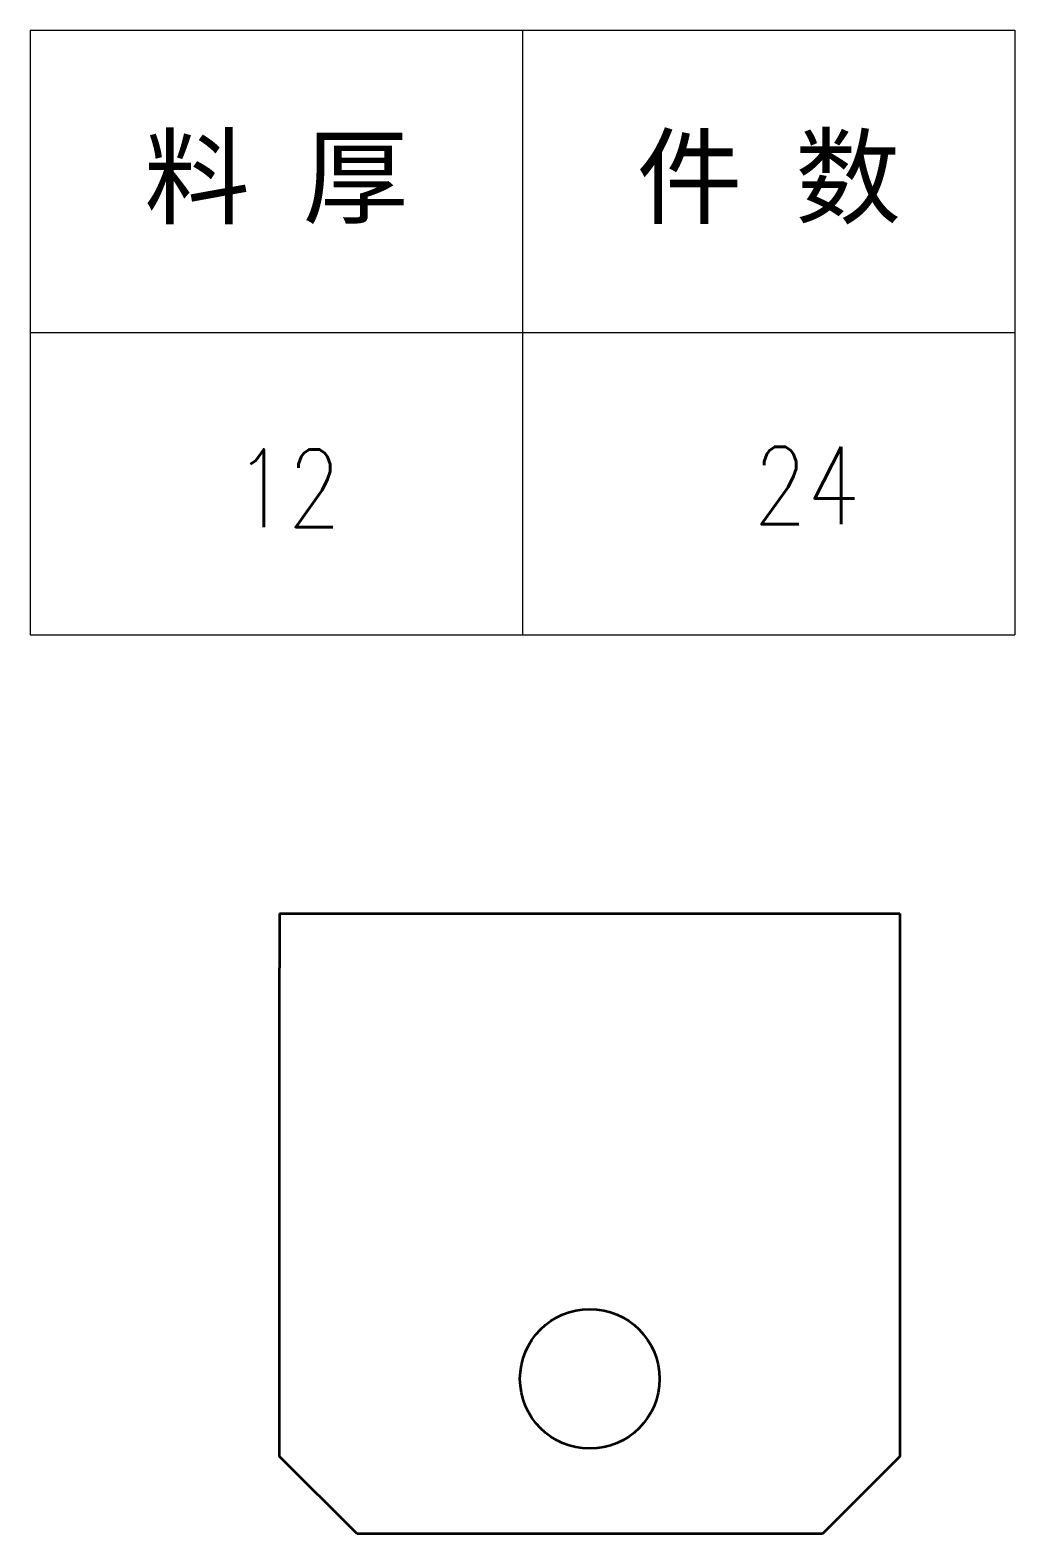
# Model space of a CAD drawing. Extents: x -220 to 67724, y -20866 to 573.
# Drawn here: x 438.4 to 565.4, y 377 to 570.9 of the extents above; entities that cross this region are included whole.
import ezdxf
from ezdxf.enums import TextEntityAlignment as Align

# ---------------------------------------------------------------- set-up
doc = ezdxf.new("R2010")
doc.units = 0
doc.layers.get('0').update_dxf_attribs({"lineweight": 13})
doc.layers.add('__5', color=7, linetype='Continuous', lineweight=13)
doc.styles.add('DIM', font='txt.shx', dxfattribs={"width": 0.8, "bigfont": 'bigfont.shx'})
doc.styles.get("Standard").update_dxf_attribs({"font": ''})
doc.styles.get('Standard').set_extended_font_data('SimSun')

# ---------------------------------------------------------------- blocks, each defined once
blk = doc.blocks.new('*T25')
at = {"color": 0, "linetype": 'ByBlock', "lineweight": -2, "transparency": 16777216}
for p, q in [((0, 0), (127, 0)), ((0, 0), (0, -78)), ((63.5, 0), (63.5, -78)), ((127, 0), (127, -78)), ((0, -39), (127, -39)), ((0, -78), (127, -78))]:
    blk.add_line(p, q, dxfattribs=at)
at = {"color": 0, "transparency": 16777216, "char_height": 10, "width": 60.5, "attachment_point": 5}
for s, insert in [('{\\fSimSun|b0|i0|c134|p2;料 厚}', (31.75, -19.5)), ('{\\fSimSun|b0|i0|c134|p2;件 数}', (95.25, -19.5))]:
    blk.add_mtext(s, dxfattribs=dict(at, insert=insert))
blk = doc.blocks.new('拆图参数')
blk.add_blockref('*T25', (-63.5, 78))
at = {"style": 'DIM', "width": 0.8}
blk.add_attdef('6', text='', height=10, dxfattribs=at).set_placement((-37.13, 18.91), align=Align.MIDDLE_LEFT)
blk.add_attdef('1', text='', height=10, dxfattribs=at).set_placement((36.65, 19.27), align=Align.MIDDLE_CENTER)

msp = doc.modelspace()

# ---------------------------------------------------------------- linework, layer by layer
at = {"layer": '__5', "color": 7, "lineweight": 35}
for p, q in [((470.5867, 456.9558), (550.5867, 456.9558)), ((470.5867, 456.9558), (470.5867, 449.9558)), ((550.5867, 456.9558), (550.5867, 386.9558)), ((470.5867, 386.9558), (470.5867, 449.9557)), ((540.5867, 376.9558), (480.5867, 376.9558))]:
    msp.add_line(p, q, dxfattribs=at)
at = {"layer": '__5', "color": 7, "lineweight": 35, "ltscale": 0.176777}
for p, q in [((480.5867, 376.9558), (470.5867, 386.9558)), ((550.5867, 386.9558), (540.5867, 376.9558))]:
    msp.add_line(p, q, dxfattribs=at)
at = {"layer": '__5', "color": 7, "lineweight": 35}
msp.add_circle((510.5867, 396.9558), 9, dxfattribs=at)

# ---------------------------------------------------------------- block references
msp.add_blockref('拆图参数', (501.9107, 492.9065)).add_auto_attribs({'1': '24', '6': '12'})

doc.saveas('drawing.dxf')
